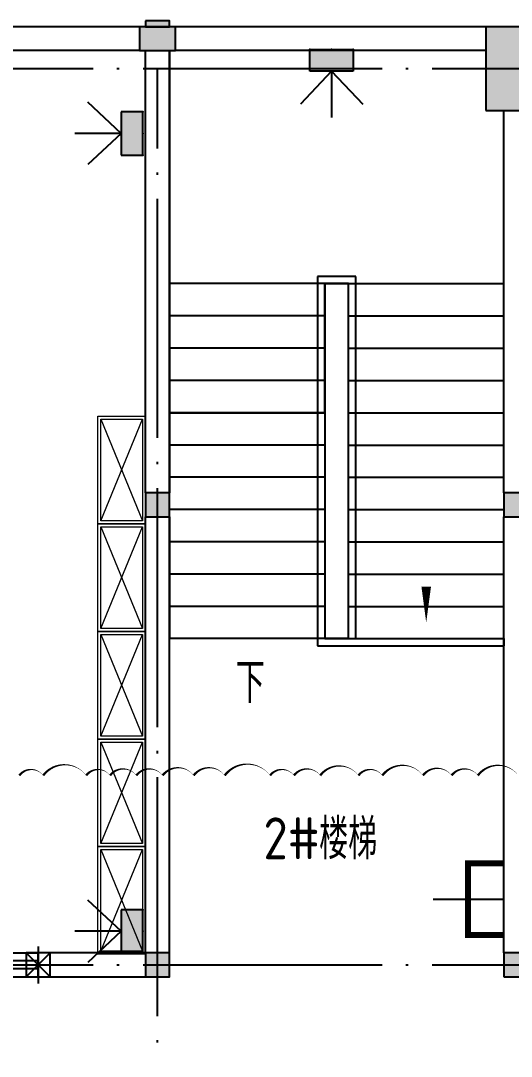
# Model space of a CAD drawing. Extents: x 93518 to 937116, y -359949 to 58022.
# Drawn here: x 812968 to 817076, y -103709 to -95044 of the extents above; entities that cross this region are included whole.
import ezdxf

# ---------------------------------------------------------------- set-up
doc = ezdxf.new("R2010")
doc.units = 0
doc.header["$LTSCALE"] = 1000
doc.header["$MEASUREMENT"] = 0
doc.linetypes.add('DOTE', pattern=[2.42, 2, -0.2, 0.02, -0.2])
doc.layers.get('0').update_dxf_attribs({"color": 8, "linetype": 'CONTINUOUS'})
for name, color, linetype in [('-人员定位', 6, 'CONTINUOUS'), ('COLUMN', 8, 'CONTINUOUS'), ('DIM_SYMB', 8, 'CONTINUOUS'), ('DOTE', 8, 'DOTE'), ('PUB_HATCH', 8, 'CONTINUOUS'), ('PUB_TEXT', 8, 'CONTINUOUS'), ('STAIR', 8, 'CONTINUOUS'), ('WALL', 8, 'CONTINUOUS'), ('WINDOW', 8, 'CONTINUOUS'), ('WINDOW_TEXT', 8, 'CONTINUOUS'), ('设备层', 8, 'CONTINUOUS')]:
    doc.layers.add(name, color=color, linetype=linetype)
doc.styles.add('_TCH_DIM', font='simplex.shx', dxfattribs={"bigfont": 'gbcbig.shx'})
doc.styles.add('_TCH_WINDOW', font='simplex.shx', dxfattribs={"bigfont": 'gbcbig.shx'})
doc.styles.get("Standard").update_dxf_attribs({"font": 'GBENOR', "bigfont": 'GBCBIG'})

# ---------------------------------------------------------------- blocks, each defined once
blk = doc.blocks.new('_FZH')
blk.add_lwpolyline([(-0.5, -0.5), (0.5, -0.5), (0.5, 0.5), (-0.5, 0.5)], close=True)
at = {"layer": 'PUB_HATCH'}
blk.add_solid([(-0.5, -0.5), (0.5, -0.5), (-0.5, 0.5), (0.5, 0.5)], dxfattribs=at)
blk = doc.blocks.new('$TCHSYS$WIN2D')
for p, q in [((-0.5, 0.5), (0.5, 0.5)), ((-0.5, 0.5), (-0.5, -0.5)), ((0.5, 0.5), (0.5, -0.5)), ((0.5, 0.1667), (-0.5, 0.1667)), ((0.5, -0.1667), (-0.5, -0.1667)), ((-0.5, -0.5), (0.5, -0.5))]:
    blk.add_line(p, q)
blk = doc.blocks.new('定位基站')
at = {"layer": '-人员定位', "ltscale": 0.01}
h = blk.add_hatch(color=256, dxfattribs=at)
h.dxf.hatch_style = 1
h.paths.add_polyline_path([(406524, 477798), (406524, 477617.1), (406162.1, 477617.1), (406162.1, 477798)])
at = {"layer": '-人员定位', "color": 6}
for p, q in [((406343, 477798), (406343, 478186.1)), ((406343, 477798), (406082.2, 478076.6)), ((406343, 477798), (406603.9, 478076.6)), ((406343, 477995.5), (406343, 477995.5)), ((406162.1, 477798), (406524, 477798)), ((406162.1, 477617.1), (406162.1, 477798)), ((406524, 477798), (406524, 477617.1)), ((406524, 477617.1), (406162.1, 477617.1))]:
    blk.add_line(p, q, dxfattribs=at)
for p in [(406343, 477798), (406162.1, 477617.1), (406343, 477617.1), (406524, 477617.1)]:
    blk.add_point(p, dxfattribs=at)

msp = doc.modelspace()

# ---------------------------------------------------------------- hatches: boundary and pattern name
msp.add_hatch(color=256).paths.add_polyline_path([(814213.8, -95094.5), (814213.8, -95044.5), (814013.8, -95044.5), (814013.8, -95094.5)])

# ---------------------------------------------------------------- linework, layer by layer
for p, q in [((813013.8, -102844.5), (813213.4, -103044.5)), ((813213.4, -102844.5), (813013.8, -103044.5)), ((813113.8, -102789.6), (813113.8, -103099.4))]:
    msp.add_line(p, q)
for points in [[(814013.8, -95044.5), (814013.8, -95094.5), (814213.8, -95094.5), (814213.8, -95044.5), (814013.8, -95044.5)], [(813013.8, -103044.5), (813213.4, -103044.5), (813213.4, -102844.5), (813013.8, -102844.5), (813013.8, -103044.5)]]:
    msp.add_lwpolyline(points)
msp.add_lwpolyline([(817136.2, -101359.6, 0, 20, 0.5), (816796.2, -101359.6, 0, 20, 0.5), (816576.2, -101359.6, 0, 20, 0.5), (816336.2, -101359.6, 0, 20, 0.5), (815996.2, -101359.6, 0, 20, 0.5), (815796.2, -101359.6, 0, 20, 0.5), (815476.2, -101359.6, 0, 20, 0.5), (815256.2, -101359.6, 0, 20, 0.5), (815056.2, -101359.6, 0, 20, 0.5), (814676.2, -101359.6, 0, 20, 0.5), (814416.2, -101359.6, 0, 20, 0.5), (814156.2, -101359.6, 0, 20, 0.5), (813936.2, -101359.6, 0, 20, 0.5), (813716.2, -101359.6, 0, 20, 0.5), (813516.2, -101359.6, 0, 20, 0.5), (813156.2, -101359.6, 0, 20, 0.5), (812956.2, -101359.6, 0, 20, 0.5)], format="xyseb")
at = {"const_width": 50}
msp.add_lwpolyline([(817013.8, -102094.5), (816713.8, -102094.5), (816713.8, -102694.5), (817013.8, -102694.5)], dxfattribs=at)
at = {"layer": 'DIM_SYMB'}
msp.add_lwpolyline([(814863.8, -100298.2, 0, 0, 0), (814863.8, -96269.5, 0, 0, 0), (816363.8, -96269.5, 0, 0, 0), (816363.8, -100079.5, 0, 80, 0), (816363.8, -99779.5, 0, 0, 0)], format="xyseb", dxfattribs=at)
at = {"layer": 'DOTE'}
for p, q in [((780113.8, -95444.5), (844113.8, -95444.5)), ((814113.8, -105794.5), (814113.8, -95444.5)), ((816420.6, -102394.5), (817013.8, -102394.5)), ((780113.8, -102944.5), (844113.8, -102944.5))]:
    msp.add_line(p, q, dxfattribs=at)
at = {"layer": 'STAIR'}
for p, q in [((814213.8, -95294.5), (814213.8, -98324.5)), ((816863.8, -95294.5), (814263.8, -95294.5)), ((817013.8, -97244.5), (817013.8, -95794.5)), ((815773.8, -97184.5), (815453.8, -97184.5)), ((815453.8, -97184.5), (815453.8, -100274.5)), ((815773.8, -100214.5), (815773.8, -97184.5)), ((814213.8, -97244.5), (814213.8, -98994.5)), ((815513.8, -97244.5), (814213.8, -97244.5)), ((815513.8, -97244.5), (815513.8, -100214.5)), ((815713.8, -97244.5), (815513.8, -97244.5)), ((815513.8, -97244.5), (815513.8, -100214.5)), ((815513.8, -98324.5), (815513.8, -97244.5)), ((815513.8, -97244.5), (817013.8, -97244.5)), ((815713.8, -100214.5), (815713.8, -97244.5)), ((815713.8, -97244.5), (817013.8, -97244.5)), ((815713.8, -100214.5), (815713.8, -97244.5)), ((817013.8, -98994.5), (817013.8, -97244.5)), ((815513.8, -97514.5), (814213.8, -97514.5)), ((815713.8, -97514.5), (817013.8, -97514.5)), ((815513.8, -97784.5), (814213.8, -97784.5)), ((815713.8, -97784.5), (817013.8, -97784.5)), ((815513.8, -98054.5), (814213.8, -98054.5)), ((815713.8, -98054.5), (817013.8, -98054.5)), ((815513.8, -98324.5), (814213.8, -98324.5)), ((814213.8, -98324.5), (815513.8, -98324.5)), ((815713.8, -98324.5), (817013.8, -98324.5)), ((815513.8, -98594.5), (814213.8, -98594.5)), ((815713.8, -98594.5), (817013.8, -98594.5)), ((815513.8, -98864.5), (814213.8, -98864.5)), ((815713.8, -98864.5), (817013.8, -98864.5)), ((815513.8, -99134.5), (814213.8, -99134.5)), ((814213.8, -99194.5), (814213.8, -100214.5)), ((815713.8, -99134.5), (817013.8, -99134.5)), ((817013.8, -100214.5), (817013.8, -99194.5)), ((815513.8, -99404.5), (814213.8, -99404.5)), ((815713.8, -99404.5), (817013.8, -99404.5)), ((815513.8, -99674.5), (814213.8, -99674.5)), ((815713.8, -99674.5), (817013.8, -99674.5)), ((815513.8, -99944.5), (814213.8, -99944.5)), ((815713.8, -99944.5), (817013.8, -99944.5)), ((815513.8, -100214.5), (814213.8, -100214.5)), ((815713.8, -100214.5), (815513.8, -100214.5)), ((815513.8, -100214.5), (817013.8, -100214.5)), ((815713.8, -100214.5), (817013.8, -100214.5)), ((815713.8, -100214.5), (815773.8, -100214.5)), ((817013.8, -100214.5), (817013.8, -100274.5)), ((815453.8, -100274.5), (817013.8, -100274.5))]:
    msp.add_line(p, q, dxfattribs=at)
at = {"layer": 'WALL'}
for p, q in [((813963.8, -95094.5), (811363.8, -95094.5)), ((816863.8, -95094.5), (814263.8, -95094.5)), ((813963.8, -95294.5), (811363.8, -95294.5)), ((814013.8, -98994.5), (814013.8, -95294.5)), ((814213.8, -98994.5), (814213.8, -95294.5)), ((816863.8, -95294.5), (814263.8, -95294.5)), ((817013.8, -98994.5), (817013.8, -95794.5)), ((814013.8, -102844.5), (814013.8, -99194.5)), ((814213.8, -102844.5), (814213.8, -99194.5)), ((817013.8, -102844.5), (817013.8, -99194.5)), ((814013.8, -102844.5), (813113.8, -102844.5)), ((813113.8, -102844.5), (813113.8, -103044.5)), ((813113.8, -103044.5), (814013.8, -103044.5))]:
    msp.add_line(p, q, dxfattribs=at)
at = {"layer": '设备层', "color": 252, "lineweight": 9}
for p, q in [((813638.8, -99229.5), (813988.8, -98379.5)), ((813638.8, -98379.5), (813988.8, -99229.5)), ((813638.8, -100129.5), (813988.8, -99279.5)), ((813638.8, -99279.5), (813988.8, -100129.5)), ((813638.8, -101029.5), (813988.8, -100179.5)), ((813638.8, -100179.5), (813988.8, -101029.5)), ((813638.8, -101929.5), (813988.8, -101079.5)), ((813638.8, -101079.5), (813988.8, -101929.5)), ((813638.8, -102829.5), (813988.8, -101979.5)), ((813638.8, -101979.5), (813988.8, -102829.5))]:
    msp.add_line(p, q, dxfattribs=at)
for points in [[(813613.8, -98354.5), (814013.8, -98354.5), (814013.8, -99254.5), (813613.8, -99254.5)], [(813638.8, -98379.5), (813988.8, -98379.5), (813988.8, -99229.5), (813638.8, -99229.5)], [(813613.8, -99254.5), (814013.8, -99254.5), (814013.8, -100154.5), (813613.8, -100154.5)], [(813638.8, -99279.5), (813988.8, -99279.5), (813988.8, -100129.5), (813638.8, -100129.5)], [(813613.8, -100154.5), (814013.8, -100154.5), (814013.8, -101054.5), (813613.8, -101054.5)], [(813638.8, -100179.5), (813988.8, -100179.5), (813988.8, -101029.5), (813638.8, -101029.5)], [(813613.8, -101054.5), (814013.8, -101054.5), (814013.8, -101954.5), (813613.8, -101954.5)], [(813638.8, -101079.5), (813988.8, -101079.5), (813988.8, -101929.5), (813638.8, -101929.5)], [(813613.8, -101954.5), (814013.8, -101954.5), (814013.8, -102854.5), (813613.8, -102854.5)], [(813638.8, -101979.5), (813988.8, -101979.5), (813988.8, -102829.5), (813638.8, -102829.5)]]:
    msp.add_lwpolyline(points, close=True, dxfattribs=at)

# ---------------------------------------------------------------- block references
at = {"layer": '-人员定位', "rotation": 180}
msp.add_blockref('定位基站', (1221914.5, 382332.5), dxfattribs=at)
at = {"layer": '-人员定位', "xscale": -1, "rotation": 90}
for p in [(1291607.1, 310355.6), (1291607.1, 303679.4)]:
    msp.add_blockref('定位基站', p, dxfattribs=at)
at = {"layer": 'COLUMN'}
for p, xscale, yscale, zscale in [((814113.8, -95194.5), 300, 200, 200), ((817113.8, -95444.5), 500, 700, 700), ((814113.8, -99094.5), 200, 200, 200), ((817113.8, -99094.5), 200, 200, 200), ((814113.8, -102944.5), 200, 200, 200), ((817113.8, -102944.5), 200, 200, 200)]:
    msp.add_blockref('_FZH', p, dxfattribs=dict(at, xscale=xscale, yscale=yscale, zscale=zscale))
at = {"layer": 'WINDOW'}
ref = msp.add_blockref('$TCHSYS$WIN2D', (812363.8, -102944.5), dxfattribs=dict(at, xscale=1500, yscale=-200, zscale=1500))
ref.add_attrib('A', 'LC1515', (811843.8, -103457.5), dxfattribs={"layer": 'WINDOW_TEXT', "height": 297.5, "style": '_TCH_WINDOW', "width": 0.705882})

# ---------------------------------------------------------------- texts
at = {"layer": 'DIM_SYMB', "color": 7, "style": '_TCH_DIM'}
msp.add_text('下', height=337.6, dxfattribs=at).set_placement((814768.8, -100753.2))
at = {"layer": 'PUB_TEXT'}
for s, height, p in [('2#', 350, (815000.6, -102060.3)), ('楼梯', 337.59, (815467.2, -102060.3))]:
    msp.add_text(s, height=height, dxfattribs=at).set_placement(p)

doc.saveas('drawing.dxf')
